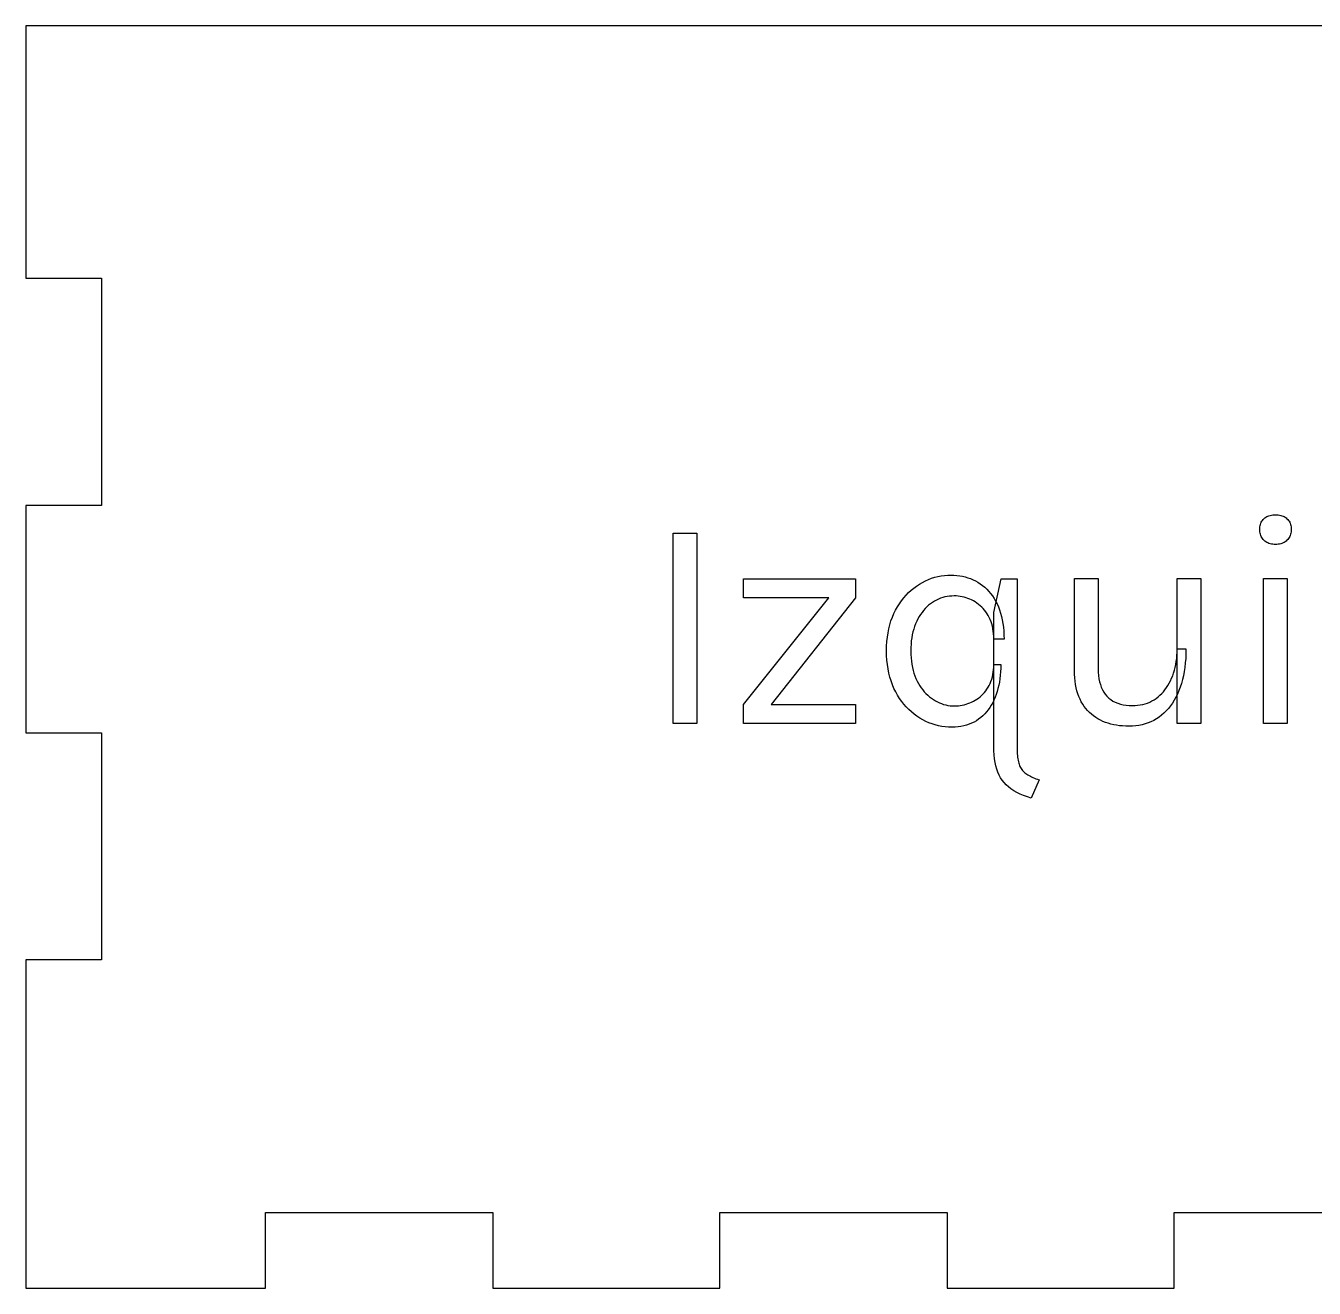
# Model space of a CAD drawing. Header units: millimetres. Extents: x 0 to 306, y 0 to 103.
# Drawn here: x 0 to 51, y 53 to 103 of the extents above; entities that cross this region are included whole.
import ezdxf

# ---------------------------------------------------------------- set-up
doc = ezdxf.new("R2010")
doc.units = ezdxf.units.MM
doc.layers.get('0').update_dxf_attribs({"linetype": 'CONTINUOUS'})

msp = doc.modelspace()

# ---------------------------------------------------------------- linework, layer by layer
for p, q in [((3, 103), (0, 103)), ((0, 103), (0, 93)), ((97, 103), (3, 103)), ((0, 93), (3, 93)), ((3, 93), (3, 84)), ((3, 84), (0, 84)), ((0, 84), (0, 75)), ((48.894, 83.159), (48.902, 83.207)), ((48.902, 83.207), (48.914, 83.252)), ((48.914, 83.252), (48.929, 83.295)), ((48.929, 83.295), (48.947, 83.336)), ((48.947, 83.336), (48.969, 83.375)), ((48.969, 83.375), (48.995, 83.411)), ((48.995, 83.411), (49.023, 83.446)), ((49.023, 83.446), (49.055, 83.478)), ((49.055, 83.478), (49.09, 83.508)), ((49.09, 83.508), (49.127, 83.534)), ((49.127, 83.534), (49.167, 83.558)), ((49.167, 83.558), (49.209, 83.578)), ((49.209, 83.578), (49.253, 83.595)), ((49.253, 83.595), (49.3, 83.609)), ((49.3, 83.609), (49.349, 83.62)), ((49.349, 83.62), (49.401, 83.628)), ((49.401, 83.628), (49.455, 83.632)), ((49.455, 83.632), (49.511, 83.634)), ((49.511, 83.634), (49.511, 83.634)), ((49.511, 83.634), (49.567, 83.632)), ((49.567, 83.632), (49.621, 83.628)), ((49.621, 83.628), (49.673, 83.62)), ((49.673, 83.62), (49.722, 83.609)), ((49.722, 83.609), (49.769, 83.595)), ((49.769, 83.595), (49.813, 83.578)), ((49.813, 83.578), (49.855, 83.558)), ((49.855, 83.558), (49.895, 83.534)), ((49.895, 83.534), (49.932, 83.508)), ((49.932, 83.508), (49.967, 83.478)), ((49.967, 83.478), (49.999, 83.446)), ((49.999, 83.446), (50.027, 83.411)), ((50.027, 83.411), (50.053, 83.375)), ((50.053, 83.375), (50.075, 83.336)), ((50.075, 83.336), (50.093, 83.295)), ((50.093, 83.295), (50.108, 83.252)), ((50.108, 83.252), (50.12, 83.207)), ((50.12, 83.207), (50.128, 83.159)), ((25.649, 75.366), (25.649, 82.902)), ((25.649, 82.902), (26.585, 82.902)), ((26.585, 82.902), (26.585, 75.366)), ((48.887, 83.058), (48.889, 83.11)), ((48.889, 83.005), (48.887, 83.058)), ((48.887, 83.058), (48.887, 83.058)), ((48.889, 83.11), (48.894, 83.159)), ((48.894, 82.954), (48.889, 83.005)), ((48.902, 82.905), (48.894, 82.954)), ((48.914, 82.859), (48.902, 82.905)), ((48.929, 82.814), (48.914, 82.859)), ((48.947, 82.772), (48.929, 82.814)), ((48.969, 82.731), (48.947, 82.772)), ((48.995, 82.693), (48.969, 82.731)), ((50.053, 82.731), (50.027, 82.693)), ((50.075, 82.772), (50.053, 82.731)), ((50.093, 82.814), (50.075, 82.772)), ((50.108, 82.859), (50.093, 82.814)), ((50.12, 82.905), (50.108, 82.859)), ((50.128, 82.954), (50.12, 82.905)), ((50.128, 83.159), (50.133, 83.11)), ((50.133, 83.005), (50.128, 82.954)), ((50.133, 83.11), (50.135, 83.058)), ((50.135, 83.058), (50.133, 83.005)), ((50.135, 83.058), (50.135, 83.058)), ((49.023, 82.657), (48.995, 82.693)), ((49.055, 82.623), (49.023, 82.657)), ((49.09, 82.592), (49.055, 82.623)), ((49.127, 82.564), (49.09, 82.592)), ((49.167, 82.539), (49.127, 82.564)), ((49.209, 82.517), (49.167, 82.539)), ((49.253, 82.499), (49.209, 82.517)), ((49.3, 82.484), (49.253, 82.499)), ((49.349, 82.473), (49.3, 82.484)), ((49.401, 82.465), (49.349, 82.473)), ((49.455, 82.46), (49.401, 82.465)), ((49.511, 82.458), (49.455, 82.46)), ((49.567, 82.46), (49.511, 82.458)), ((49.511, 82.458), (49.511, 82.458)), ((49.511, 82.458), (49.511, 82.458)), ((49.621, 82.465), (49.567, 82.46)), ((49.673, 82.473), (49.621, 82.465)), ((49.722, 82.484), (49.673, 82.473)), ((49.769, 82.499), (49.722, 82.484)), ((49.813, 82.517), (49.769, 82.499)), ((49.855, 82.539), (49.813, 82.517)), ((49.895, 82.564), (49.855, 82.539)), ((49.932, 82.592), (49.895, 82.564)), ((49.967, 82.623), (49.932, 82.592)), ((49.999, 82.657), (49.967, 82.623)), ((50.027, 82.693), (49.999, 82.657)), ((36.013, 81.156), (36.139, 81.188)), ((36.139, 81.188), (36.267, 81.214)), ((36.267, 81.214), (36.396, 81.232)), ((36.396, 81.232), (36.527, 81.242)), ((36.527, 81.242), (36.659, 81.246)), ((36.659, 81.246), (36.659, 81.246)), ((36.659, 81.246), (36.775, 81.243)), ((36.775, 81.243), (36.89, 81.234)), ((36.89, 81.234), (37.002, 81.22)), ((37.002, 81.22), (37.112, 81.2)), ((37.112, 81.2), (37.219, 81.174)), ((37.219, 81.174), (37.325, 81.142)), ((28.433, 80.346), (28.433, 81.102)), ((28.433, 81.102), (32.873, 81.102)), ((32.873, 81.102), (32.873, 80.346)), ((35.077, 80.642), (35.183, 80.73)), ((35.183, 80.73), (35.293, 80.811)), ((35.293, 80.811), (35.408, 80.886)), ((35.408, 80.886), (35.526, 80.954)), ((35.526, 80.954), (35.645, 81.016)), ((35.645, 81.016), (35.766, 81.07)), ((35.766, 81.07), (35.889, 81.116)), ((35.889, 81.116), (36.013, 81.156)), ((37.325, 81.142), (37.428, 81.105)), ((37.428, 81.105), (37.529, 81.062)), ((37.529, 81.062), (37.627, 81.013)), ((37.627, 81.013), (37.724, 80.958)), ((37.724, 80.958), (37.817, 80.898)), ((37.817, 80.898), (37.907, 80.832)), ((37.907, 80.832), (37.992, 80.76)), ((37.992, 80.76), (38.074, 80.683)), ((38.074, 80.683), (38.151, 80.6)), ((38.351, 79.758), (38.639, 81.102)), ((38.639, 81.102), (39.275, 81.102)), ((39.275, 81.102), (39.275, 74.394)), ((41.549, 77.466), (41.549, 81.114)), ((41.549, 81.114), (42.485, 81.114)), ((42.485, 81.114), (42.485, 77.538)), ((45.617, 75.366), (45.617, 81.114)), ((45.617, 81.114), (46.553, 81.114)), ((46.553, 81.114), (46.553, 75.366)), ((49.043, 75.366), (49.043, 81.114)), ((49.043, 81.114), (49.979, 81.114)), ((49.979, 81.114), (49.979, 75.366)), ((28.433, 76.122), (31.817, 80.346)), ((31.817, 80.346), (28.433, 80.346)), ((32.873, 80.346), (29.537, 76.122)), ((34.616, 80.11), (34.699, 80.229)), ((34.699, 80.229), (34.787, 80.342)), ((34.787, 80.342), (34.879, 80.448)), ((34.879, 80.448), (34.976, 80.548)), ((34.976, 80.548), (35.077, 80.642)), ((35.921, 80.16), (35.845, 80.106)), ((36, 80.209), (35.921, 80.16)), ((36.08, 80.253), (36, 80.209)), ((36.162, 80.292), (36.08, 80.253)), ((36.245, 80.325), (36.162, 80.292)), ((36.331, 80.353), (36.245, 80.325)), ((36.417, 80.377), (36.331, 80.353)), ((36.505, 80.395), (36.417, 80.377)), ((36.595, 80.408), (36.505, 80.395)), ((36.686, 80.415), (36.595, 80.408)), ((36.779, 80.418), (36.686, 80.415)), ((36.86, 80.416), (36.779, 80.418)), ((36.779, 80.418), (36.779, 80.418)), ((36.94, 80.41), (36.86, 80.416)), ((37.019, 80.4), (36.94, 80.41)), ((37.098, 80.386), (37.019, 80.4)), ((37.175, 80.368), (37.098, 80.386)), ((37.251, 80.347), (37.175, 80.368)), ((37.327, 80.321), (37.251, 80.347)), ((37.401, 80.291), (37.327, 80.321)), ((37.475, 80.258), (37.401, 80.291)), ((37.547, 80.22), (37.475, 80.258)), ((37.618, 80.179), (37.547, 80.22)), ((37.685, 80.133), (37.618, 80.179)), ((38.151, 80.6), (38.225, 80.512)), ((38.225, 80.512), (38.295, 80.418)), ((38.295, 80.418), (38.36, 80.319)), ((38.36, 80.319), (38.422, 80.214)), ((38.422, 80.214), (38.48, 80.103)), ((34.333, 79.575), (34.395, 79.717)), ((34.395, 79.717), (34.463, 79.854)), ((34.463, 79.854), (34.537, 79.985)), ((34.537, 79.985), (34.616, 80.11)), ((35.451, 79.687), (35.397, 79.601)), ((35.509, 79.768), (35.451, 79.687)), ((35.57, 79.845), (35.509, 79.768)), ((35.634, 79.917), (35.57, 79.845)), ((35.701, 79.985), (35.634, 79.917)), ((35.771, 80.048), (35.701, 79.985)), ((35.845, 80.106), (35.771, 80.048)), ((37.751, 80.085), (37.685, 80.133)), ((37.813, 80.032), (37.751, 80.085)), ((37.873, 79.976), (37.813, 80.032)), ((37.929, 79.917), (37.873, 79.976)), ((37.983, 79.853), (37.929, 79.917)), ((38.035, 79.786), (37.983, 79.853)), ((38.083, 79.715), (38.035, 79.786)), ((38.129, 79.641), (38.083, 79.715)), ((38.171, 79.563), (38.129, 79.641)), ((38.351, 74.454), (38.351, 79.758)), ((38.48, 80.103), (38.533, 79.987)), ((38.533, 79.987), (38.58, 79.866)), ((38.58, 79.866), (38.622, 79.739)), ((38.622, 79.739), (38.659, 79.607)), ((34.193, 79.116), (34.233, 79.274)), ((34.233, 79.274), (34.279, 79.427)), ((34.279, 79.427), (34.333, 79.575)), ((35.213, 79.214), (35.178, 79.107)), ((35.253, 79.317), (35.213, 79.214)), ((35.297, 79.416), (35.253, 79.317)), ((35.345, 79.511), (35.297, 79.416)), ((35.397, 79.601), (35.345, 79.511)), ((38.209, 79.482), (38.171, 79.563)), ((38.242, 79.396), (38.209, 79.482)), ((38.271, 79.308), (38.242, 79.396)), ((38.295, 79.216), (38.271, 79.308)), ((38.315, 79.12), (38.295, 79.216)), ((38.659, 79.607), (38.689, 79.469)), ((38.689, 79.469), (38.714, 79.326)), ((38.714, 79.326), (38.734, 79.178)), ((38.734, 79.178), (38.748, 79.025)), ((34.117, 78.61), (34.135, 78.784)), ((34.135, 78.784), (34.161, 78.953)), ((34.161, 78.953), (34.193, 79.116)), ((35.084, 78.639), (35.072, 78.512)), ((35.1, 78.762), (35.084, 78.639)), ((35.121, 78.88), (35.1, 78.762)), ((35.147, 78.996), (35.121, 78.88)), ((35.178, 79.107), (35.147, 78.996)), ((38.331, 79.021), (38.315, 79.12)), ((38.342, 78.918), (38.331, 79.021)), ((38.349, 78.812), (38.342, 78.918)), ((38.351, 78.702), (38.349, 78.812)), ((38.759, 78.702), (38.351, 78.702)), ((38.748, 79.025), (38.756, 78.866)), ((38.756, 78.866), (38.759, 78.702)), ((38.759, 78.702), (38.759, 78.702)), ((34.103, 78.246), (34.107, 78.431)), ((34.107, 78.059), (34.103, 78.246)), ((34.103, 78.246), (34.103, 78.246)), ((34.107, 78.431), (34.117, 78.61)), ((35.065, 78.381), (35.063, 78.246)), ((35.063, 78.246), (35.063, 78.246)), ((35.063, 78.246), (35.065, 78.105)), ((35.072, 78.512), (35.065, 78.381)), ((35.065, 78.105), (35.073, 77.97)), ((45.608, 78.062), (45.615, 78.189)), ((45.615, 78.189), (45.617, 78.318)), ((45.617, 78.318), (45.617, 78.318)), ((45.617, 78.318), (45.965, 78.318)), ((45.962, 78.128), (45.954, 77.943)), ((45.965, 78.318), (45.962, 78.128)), ((34.118, 77.878), (34.107, 78.059)), ((34.136, 77.701), (34.118, 77.878)), ((34.161, 77.531), (34.136, 77.701)), ((35.073, 77.97), (35.085, 77.838)), ((35.085, 77.838), (35.103, 77.711)), ((35.103, 77.711), (35.125, 77.589)), ((38.342, 77.497), (38.349, 77.6)), ((38.349, 77.6), (38.351, 77.706)), ((38.351, 77.706), (38.351, 77.706)), ((38.351, 77.706), (38.627, 77.706)), ((38.627, 77.706), (38.625, 77.559)), ((45.538, 77.586), (45.562, 77.701)), ((45.562, 77.701), (45.582, 77.818)), ((45.582, 77.818), (45.597, 77.939)), ((45.597, 77.939), (45.608, 78.062)), ((45.94, 77.764), (45.92, 77.59)), ((45.954, 77.943), (45.94, 77.764)), ((34.194, 77.365), (34.161, 77.531)), ((34.234, 77.206), (34.194, 77.365)), ((34.281, 77.051), (34.234, 77.206)), ((35.125, 77.589), (35.153, 77.471)), ((35.153, 77.471), (35.185, 77.358)), ((35.185, 77.358), (35.222, 77.25)), ((35.222, 77.25), (35.265, 77.145)), ((35.265, 77.145), (35.312, 77.046)), ((38.241, 77.035), (38.27, 77.121)), ((38.27, 77.121), (38.295, 77.21)), ((38.295, 77.21), (38.315, 77.302)), ((38.315, 77.302), (38.331, 77.398)), ((38.331, 77.398), (38.342, 77.497)), ((38.591, 77.141), (38.572, 77.008)), ((38.607, 77.276), (38.591, 77.141)), ((38.618, 77.416), (38.607, 77.276)), ((38.625, 77.559), (38.618, 77.416)), ((41.552, 77.319), (41.549, 77.466)), ((41.549, 77.466), (41.549, 77.466)), ((41.549, 77.466), (41.549, 77.466)), ((41.56, 77.176), (41.552, 77.319)), ((41.573, 77.039), (41.56, 77.176)), ((42.485, 77.538), (42.489, 77.397)), ((42.489, 77.397), (42.499, 77.264)), ((42.499, 77.264), (42.517, 77.137)), ((42.517, 77.137), (42.541, 77.018)), ((45.352, 77.058), (45.398, 77.157)), ((45.398, 77.157), (45.44, 77.26)), ((45.44, 77.26), (45.477, 77.366)), ((45.477, 77.366), (45.51, 77.474)), ((45.51, 77.474), (45.538, 77.586)), ((45.828, 77.104), (45.786, 76.953)), ((45.865, 77.26), (45.828, 77.104)), ((45.895, 77.422), (45.865, 77.26)), ((45.92, 77.59), (45.895, 77.422)), ((34.335, 76.902), (34.281, 77.051)), ((34.397, 76.758), (34.335, 76.902)), ((34.466, 76.62), (34.397, 76.758)), ((34.541, 76.488), (34.466, 76.62)), ((35.312, 77.046), (35.363, 76.951)), ((35.363, 76.951), (35.417, 76.861)), ((35.417, 76.861), (35.475, 76.776)), ((35.475, 76.776), (35.535, 76.695)), ((35.535, 76.695), (35.598, 76.619)), ((35.598, 76.619), (35.664, 76.548)), ((37.925, 76.536), (37.979, 76.597)), ((37.979, 76.597), (38.031, 76.661)), ((38.031, 76.661), (38.08, 76.729)), ((38.08, 76.729), (38.126, 76.8)), ((38.126, 76.8), (38.169, 76.875)), ((38.169, 76.875), (38.207, 76.953)), ((38.207, 76.953), (38.241, 77.035)), ((38.485, 76.635), (38.447, 76.517)), ((38.518, 76.756), (38.485, 76.635)), ((38.547, 76.88), (38.518, 76.756)), ((38.572, 77.008), (38.547, 76.88)), ((41.592, 76.908), (41.573, 77.039)), ((41.617, 76.781), (41.592, 76.908)), ((41.646, 76.66), (41.617, 76.781)), ((41.681, 76.544), (41.646, 76.66)), ((42.541, 77.018), (42.573, 76.905)), ((42.573, 76.905), (42.611, 76.799)), ((42.611, 76.799), (42.657, 76.701)), ((42.657, 76.701), (42.71, 76.609)), ((42.71, 76.609), (42.769, 76.524)), ((45.003, 76.555), (45.07, 76.627)), ((45.07, 76.627), (45.134, 76.705)), ((45.134, 76.705), (45.194, 76.786)), ((45.194, 76.786), (45.25, 76.873)), ((45.25, 76.873), (45.303, 76.963)), ((45.303, 76.963), (45.352, 77.058)), ((45.686, 76.668), (45.628, 76.534)), ((45.739, 76.808), (45.686, 76.668)), ((45.786, 76.953), (45.739, 76.808)), ((28.433, 75.366), (28.433, 76.122)), ((29.537, 76.122), (32.873, 76.122)), ((32.873, 76.122), (32.873, 75.366)), ((34.62, 76.362), (34.541, 76.488)), ((34.704, 76.242), (34.62, 76.362)), ((34.793, 76.128), (34.704, 76.242)), ((34.886, 76.022), (34.793, 76.128)), ((35.664, 76.548), (35.733, 76.482)), ((35.733, 76.482), (35.804, 76.42)), ((35.804, 76.42), (35.879, 76.363)), ((35.879, 76.363), (35.957, 76.311)), ((35.957, 76.311), (36.037, 76.264)), ((36.037, 76.264), (36.117, 76.221)), ((36.117, 76.221), (36.198, 76.184)), ((36.198, 76.184), (36.281, 76.152)), ((36.281, 76.152), (36.364, 76.124)), ((36.364, 76.124), (36.447, 76.102)), ((36.447, 76.102), (36.532, 76.084)), ((36.532, 76.084), (36.617, 76.072)), ((36.617, 76.072), (36.704, 76.064)), ((36.704, 76.064), (36.791, 76.062)), ((36.791, 76.062), (36.87, 76.064)), ((36.791, 76.062), (36.791, 76.062)), ((36.87, 76.064), (36.948, 76.069)), ((36.948, 76.069), (37.025, 76.079)), ((37.025, 76.079), (37.102, 76.092)), ((37.102, 76.092), (37.177, 76.109)), ((37.177, 76.109), (37.252, 76.129)), ((37.252, 76.129), (37.326, 76.153)), ((37.326, 76.153), (37.4, 76.181)), ((37.4, 76.181), (37.472, 76.213)), ((37.472, 76.213), (37.544, 76.248)), ((37.544, 76.248), (37.614, 76.287)), ((37.614, 76.287), (37.682, 76.33)), ((37.682, 76.33), (37.746, 76.376)), ((37.746, 76.376), (37.808, 76.426)), ((37.808, 76.426), (37.868, 76.479)), ((37.868, 76.479), (37.925, 76.536)), ((38.253, 76.091), (38.194, 75.997)), ((38.308, 76.191), (38.253, 76.091)), ((38.358, 76.295), (38.308, 76.191)), ((38.405, 76.404), (38.358, 76.295)), ((38.447, 76.517), (38.405, 76.404)), ((41.722, 76.433), (41.681, 76.544)), ((41.768, 76.327), (41.722, 76.433)), ((41.819, 76.227), (41.768, 76.327)), ((41.875, 76.132), (41.819, 76.227)), ((41.936, 76.041), (41.875, 76.132)), ((42.769, 76.524), (42.836, 76.446)), ((42.836, 76.446), (42.909, 76.375)), ((42.909, 76.375), (42.989, 76.312)), ((42.989, 76.312), (43.074, 76.256)), ((43.074, 76.256), (43.165, 76.208)), ((43.165, 76.208), (43.263, 76.167)), ((43.263, 76.167), (43.366, 76.134)), ((43.366, 76.134), (43.476, 76.107)), ((43.476, 76.107), (43.592, 76.089)), ((43.592, 76.089), (43.713, 76.078)), ((43.713, 76.078), (43.841, 76.074)), ((43.841, 76.074), (43.948, 76.077)), ((43.841, 76.074), (43.841, 76.074)), ((43.948, 76.077), (44.051, 76.086)), ((44.051, 76.086), (44.152, 76.1)), ((44.152, 76.1), (44.25, 76.12)), ((44.25, 76.12), (44.346, 76.146)), ((44.346, 76.146), (44.438, 76.178)), ((44.438, 76.178), (44.528, 76.215)), ((44.528, 76.215), (44.615, 76.258)), ((44.615, 76.258), (44.699, 76.307)), ((44.699, 76.307), (44.78, 76.362)), ((44.78, 76.362), (44.858, 76.422)), ((44.858, 76.422), (44.932, 76.486)), ((44.932, 76.486), (45.003, 76.555)), ((45.35, 76.064), (45.269, 75.963)), ((45.426, 76.172), (45.35, 76.064)), ((45.498, 76.286), (45.426, 76.172)), ((45.565, 76.407), (45.498, 76.286)), ((45.628, 76.534), (45.565, 76.407)), ((34.984, 75.921), (34.886, 76.022)), ((35.086, 75.827), (34.984, 75.921)), ((35.193, 75.739), (35.086, 75.827)), ((35.304, 75.657), (35.193, 75.739)), ((35.42, 75.582), (35.304, 75.657)), ((35.539, 75.514), (35.42, 75.582)), ((37.835, 75.599), (37.751, 75.534)), ((37.915, 75.669), (37.835, 75.599)), ((37.991, 75.743), (37.915, 75.669)), ((38.063, 75.823), (37.991, 75.743)), ((38.13, 75.907), (38.063, 75.823)), ((38.194, 75.997), (38.13, 75.907)), ((42, 75.956), (41.936, 76.041)), ((42.07, 75.876), (42, 75.956)), ((42.143, 75.8), (42.07, 75.876)), ((42.221, 75.73), (42.143, 75.8)), ((42.303, 75.664), (42.221, 75.73)), ((42.389, 75.604), (42.303, 75.664)), ((42.48, 75.548), (42.389, 75.604)), ((44.797, 75.552), (44.69, 75.49)), ((44.9, 75.621), (44.797, 75.552)), ((44.999, 75.697), (44.9, 75.621)), ((45.094, 75.779), (44.999, 75.697)), ((45.184, 75.868), (45.094, 75.779)), ((45.269, 75.963), (45.184, 75.868)), ((26.585, 75.366), (25.649, 75.366)), ((26.585, 75.366), (26.585, 75.366)), ((32.873, 75.366), (28.433, 75.366)), ((32.873, 75.366), (32.873, 75.366)), ((35.66, 75.452), (35.539, 75.514)), ((35.783, 75.398), (35.66, 75.452)), ((35.908, 75.352), (35.783, 75.398)), ((36.034, 75.312), (35.908, 75.352)), ((36.163, 75.28), (36.034, 75.312)), ((36.293, 75.254), (36.163, 75.28)), ((36.425, 75.236), (36.293, 75.254)), ((36.559, 75.226), (36.425, 75.236)), ((36.695, 75.222), (36.559, 75.226)), ((36.818, 75.225), (36.695, 75.222)), ((36.695, 75.222), (36.695, 75.222)), ((36.695, 75.222), (36.695, 75.222)), ((36.937, 75.234), (36.818, 75.225)), ((37.052, 75.25), (36.937, 75.234)), ((37.163, 75.272), (37.052, 75.25)), ((37.271, 75.3), (37.163, 75.272)), ((37.375, 75.334), (37.271, 75.3)), ((37.475, 75.375), (37.375, 75.334)), ((37.571, 75.422), (37.475, 75.375)), ((37.663, 75.475), (37.571, 75.422)), ((37.751, 75.534), (37.663, 75.475)), ((42.575, 75.498), (42.48, 75.548)), ((42.674, 75.452), (42.575, 75.498)), ((42.776, 75.412), (42.674, 75.452)), ((42.881, 75.376), (42.776, 75.412)), ((42.99, 75.344), (42.881, 75.376)), ((43.102, 75.318), (42.99, 75.344)), ((43.217, 75.296), (43.102, 75.318)), ((43.335, 75.28), (43.217, 75.296)), ((43.456, 75.268), (43.335, 75.28)), ((43.581, 75.26), (43.456, 75.268)), ((43.709, 75.258), (43.581, 75.26)), ((43.844, 75.262), (43.709, 75.258)), ((43.709, 75.258), (43.709, 75.258)), ((43.976, 75.273), (43.844, 75.262)), ((44.103, 75.291), (43.976, 75.273)), ((44.228, 75.316), (44.103, 75.291)), ((44.349, 75.349), (44.228, 75.316)), ((44.466, 75.389), (44.349, 75.349)), ((44.58, 75.436), (44.466, 75.389)), ((44.69, 75.49), (44.58, 75.436)), ((46.553, 75.366), (45.617, 75.366)), ((45.617, 75.366), (45.617, 75.366)), ((49.979, 75.366), (49.043, 75.366)), ((49.979, 75.366), (49.979, 75.366)), ((0, 75), (3, 75)), ((3, 75), (3, 66)), ((38.354, 74.285), (38.351, 74.454)), ((38.351, 74.454), (38.351, 74.454)), ((38.364, 74.124), (38.354, 74.285)), ((38.381, 73.971), (38.364, 74.124)), ((39.275, 74.394), (39.276, 74.314)), ((39.276, 74.314), (39.278, 74.238)), ((39.278, 74.238), (39.282, 74.165)), ((39.282, 74.165), (39.287, 74.095)), ((39.287, 74.095), (39.294, 74.029)), ((39.294, 74.029), (39.303, 73.967)), ((38.405, 73.825), (38.381, 73.971)), ((38.435, 73.688), (38.405, 73.825)), ((38.472, 73.558), (38.435, 73.688)), ((38.516, 73.436), (38.472, 73.558)), ((39.303, 73.967), (39.313, 73.908)), ((39.313, 73.908), (39.325, 73.853)), ((39.325, 73.853), (39.338, 73.801)), ((39.338, 73.801), (39.353, 73.752)), ((39.353, 73.752), (39.37, 73.706)), ((39.37, 73.706), (39.389, 73.662)), ((39.389, 73.662), (39.41, 73.621)), ((39.41, 73.621), (39.434, 73.581)), ((39.434, 73.581), (39.459, 73.543)), ((39.459, 73.543), (39.488, 73.507)), ((38.566, 73.321), (38.516, 73.436)), ((38.623, 73.215), (38.566, 73.321)), ((38.687, 73.116), (38.623, 73.215)), ((38.759, 73.024), (38.687, 73.116)), ((38.841, 72.936), (38.759, 73.024)), ((39.488, 73.507), (39.518, 73.473)), ((39.518, 73.473), (39.551, 73.441)), ((39.551, 73.441), (39.586, 73.411)), ((39.586, 73.411), (39.623, 73.383)), ((39.623, 73.383), (39.663, 73.356)), ((39.663, 73.356), (39.706, 73.33)), ((39.706, 73.33), (39.751, 73.304)), ((39.751, 73.304), (39.8, 73.278)), ((39.8, 73.278), (39.851, 73.253)), ((40.151, 73.134), (39.839, 72.414)), ((39.851, 73.253), (39.905, 73.229)), ((39.905, 73.229), (39.962, 73.204)), ((39.962, 73.204), (40.022, 73.18)), ((40.022, 73.18), (40.085, 73.157)), ((40.085, 73.157), (40.151, 73.134)), ((40.151, 73.134), (40.151, 73.134)), ((40.151, 73.134), (40.151, 73.134)), ((38.932, 72.854), (38.841, 72.936)), ((39.033, 72.776), (38.932, 72.854)), ((39.143, 72.704), (39.033, 72.776)), ((39.263, 72.636), (39.143, 72.704)), ((39.393, 72.573), (39.263, 72.636)), ((39.532, 72.515), (39.393, 72.573)), ((39.681, 72.462), (39.532, 72.515)), ((39.839, 72.414), (39.681, 72.462)), ((3, 66), (0, 66)), ((0, 66), (0, 56)), ((0, 56), (0, 53)), ((9.5, 53), (9.5, 56)), ((9.5, 56), (18.5, 56)), ((18.5, 56), (18.5, 53)), ((27.5, 53), (27.5, 56)), ((27.5, 56), (36.5, 56)), ((36.5, 56), (36.5, 53)), ((45.5, 53), (45.5, 56)), ((45.5, 56), (54.5, 56)), ((0, 53), (3, 53)), ((3, 53), (9.5, 53)), ((18.5, 53), (27.5, 53)), ((36.5, 53), (45.5, 53))]:
    msp.add_line(p, q)

doc.saveas('drawing.dxf')
